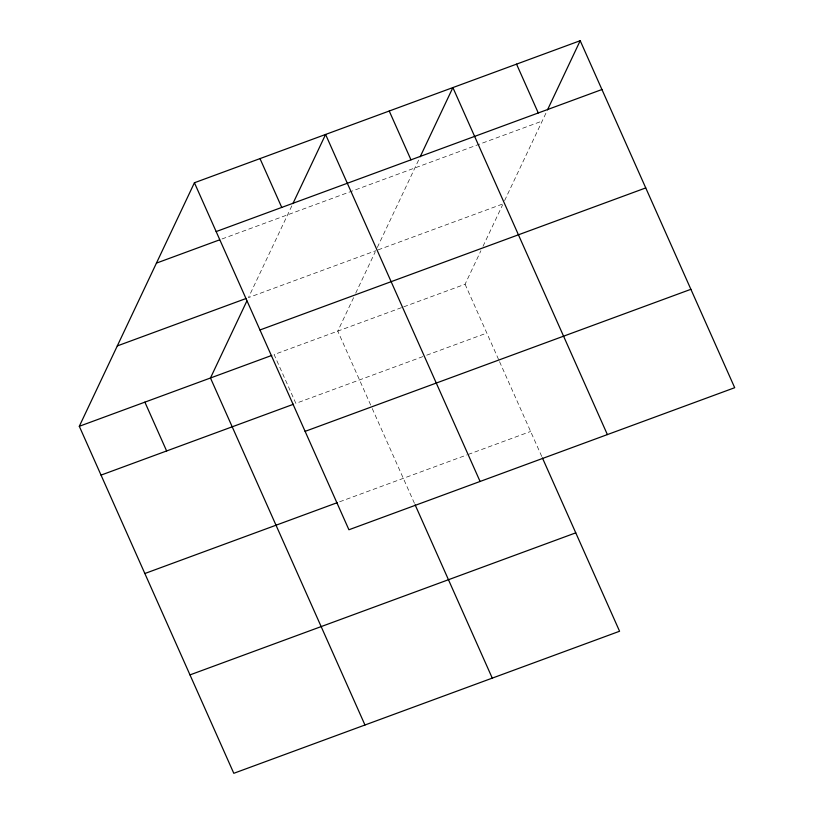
<?xml version="1.0" encoding="UTF-8"?>
<svg xmlns="http://www.w3.org/2000/svg" width="814" height="814" viewBox="0 0 814 814"><rect width="100%" height="100%" fill="white"/><g stroke="black" fill="none" stroke-linecap="round" stroke-linejoin="round"><path stroke-width="0.61" stroke-dasharray="4.07 3.05" d="M291.819 205.891L248.453 297.619L375.763 250.743M353.602 297.629L337.769 331.115L371.733 407.397M355.708 293.162L375.234 251.862M377.309 247.476L419.118 159.015M403.785 306.807L465.079 284.239L480.901 250.753M483.017 246.286L502.533 204.986M504.609 200.6L546.428 112.139M222.019 238.97L542.205 121.062M378.123 249.878L503.062 203.866M401.424 307.672L274.115 354.548L295.858 403.368L423.158 356.491M426.699 355.189L486.813 333.058M339.672 501.77L466.971 454.894M468.152 454.466L530.626 431.461M465.079 284.239L499.043 360.521M499.552 361.66L541.91 456.807M372.242 408.536L414.601 503.683"/><path stroke-width="1.22" d="M542.419 457.956L619.576 631.247L233.801 773.3L79.304 426.292L194.424 182.753L580.199 40.7L734.696 387.708L348.921 529.761L194.424 182.753M246.876 300.977L210.47 377.991L364.967 724.999M292.877 203.663L325.59 134.452L480.087 481.471M420.177 156.787L452.889 87.576L607.386 434.595M547.486 109.9L580.199 40.7M216.158 231.573L601.933 89.52M156.43 263.115L219.627 239.845M117.297 345.919L246.072 298.504M259.971 329.975L645.746 187.922M79.304 426.292L271.764 355.423M101.038 475.111L293.498 404.243M305.108 431.359L690.883 289.306M144.851 573.514L337.311 502.645M189.988 674.898L575.763 532.844M516.544 64.143L538.278 112.963M389.234 111.019L410.978 159.839M415.12 504.833L492.267 678.123M260.002 158.608L281.746 207.428M144.882 402.136L166.626 450.956"/></g></svg>
